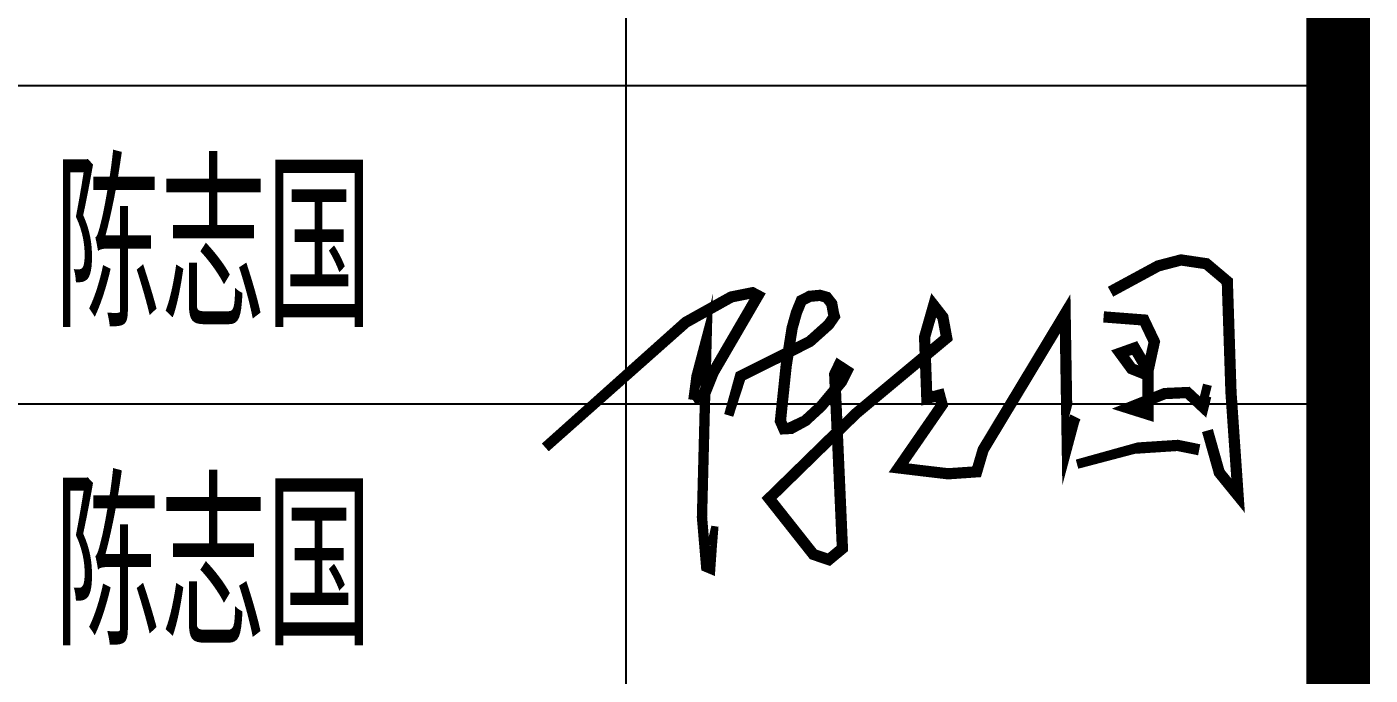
# Model space of a CAD drawing. Extents: x 39624947 to 39626627, y 3418539 to 3418836.
# Drawn here: x 39625341.26 to 39625362.36, y 3418621.47 to 3418631.65 of the extents above; entities that cross this region are included whole.
import ezdxf

# ---------------------------------------------------------------- set-up
doc = ezdxf.new("R2010")
doc.units = 0
doc.layers.get('0').update_dxf_attribs({"linetype": 'CONTINUOUS'})
doc.layers.add('PUB_TITLE', color=4, linetype='CONTINUOUS')
doc.styles.add('TSSD_REIN', font='pdatxt.shx', dxfattribs={"width": 0.7, "bigfont": 'tssdchn.shx'})

# ---------------------------------------------------------------- blocks, each defined once
blk = doc.blocks.new('A$C79942E48')
at = {"const_width": 25}
for points in [[(1265.8, 632.7), (1371.8, 690.1), (1422.7, 703.4), (1479.1, 695), (1525.7, 655.7), (1533.9, 408.7), (1549.7, 178.9), (1507.9, 230.3), (1481.5, 323.8)], [(1250.3, 576.7), (1340.2, 569.8), (1363.3, 521.4), (1347.2, 447.6), (1312.6, 461.4), (1287.2, 496), (1319.5, 507.5), (1349.2, 456.9), (1349.5, 360), (1305.7, 373.8), (1386.4, 406.1), (1437.1, 408.4), (1471.7, 376.1), (1480.9, 413), (1488.1, 411.2)]]:
    blk.add_lwpolyline(points, dxfattribs=at)
for points in [[(7.6, 286.3, 23, 25, 0), (320.4, 564.7, 25, 25, 0), (421.7, 621.1, 25, 25, 0), (468.7, 630.5, 25, 25, 0), (481, 624, 25, 25, 0), (381.2, 452.6, 25, 25, 0), (363.1, 407.1, 25, 25, 0), (336.3, 391.9, 25, 25, 0)], [(415.9, 357.5, 21, 25, 0), (442.1, 444.7, 25, 25, 0), (538, 492.6, 25, 25, 0), (596.2, 521.7, 25, 25, 0), (638.4, 559.5, 25, 25, 0), (648, 573.4, 25, 25, 0), (651.1, 577.8, 25, 25, 0), (649.1, 584.7, 25, 25, 0), (645.2, 606.2, 25, 25, 0), (633.9, 620.4, 25, 25, 0), (619, 624.6, 25, 25, 0), (596.3, 622.5, 25, 25, 0), (577.6, 613, 25, 25, 0), (566.6, 586.1, 25, 25, 0), (557.1, 552.1, 25, 25, 0), (549.6, 504.8, 25, 25, 0), (543.7, 466.9, 25, 25, 0), (535, 383.8, 25, 25, 0), (531, 345, 25, 25, 0), (538.6, 327.7, 25, 25, 0), (554.9, 328.6, 25, 25, 0), (586.6, 345.8, 25, 25, 0), (621.9, 378.3, 25, 25, 0), (667.2, 432.6, 25, 25, 0), (679, 456.1, 25, 25, 0), (660.9, 467.9, 25, 25, 0), (651.8, 448.9, 25, 25, 0), (665.1, 149.5, 25, 25, 0), (669, 61.5, 25, 25, 0), (639, 36.6, 25, 25, 0), (604.3, 48.2, 25, 25, 0), (505.8, 172.7, 25, 25, 0), (699.8, 362.2, 25, 25, 0), (873.6, 506.9, 25, 25, 0), (901.1, 529.8, 25, 25, 0), (892.5, 576.4, 25, 25, 0), (872.2, 602.4, 25, 25, 0), (851.9, 531.5, 25, 25, 0), (856.3, 412.9, 25, 25, 0), (856.9, 395.3, 25, 25, 0), (885.2, 402.7, 25, 25, 0), (891, 381, 25, 25, 0), (794, 240.7, 25, 25, 0), (854.8, 233.4, 25, 25, 0), (904.2, 227.6, 25, 25, 0), (967.8, 232, 25, 25, 0), (982.3, 281.2, 25, 25, 0), (1164.7, 583.6, 25, 25, 0), (1169.5, 291.3, 25, 25, 0), (1184.6, 347.6, 25, 25, 0), (1187.8, 354.1, 25, 25, 0)], [(336.3, 391.9, 21, 23, 0), (344.3, 444.7, 23, 23, 0), (366.7, 529.3, 23, 23, 0), (366.7, 529.3, 23, 23, 0), (356.4, 131.1, 23, 23, 0), (363.5, 47.2, 23, 23, 0), (365.8, 20.6, 23, 23, 0), (374.7, 16.9, 23, 23, 0), (378.2, 66.9, 23, 23, 0), (378.2, 66.9, 23, 23, 0)], [(1191.2, 249, 21, 23, 0), (1323.1, 284.7, 25, 25, 0), (1415.3, 290.7, 25, 25, 0), (1463.2, 281, 25, 25, 0)], [(378.2, 66.9, 23, 16, 0), (385.3, 110.9, 3.2, 3.2, 0)]]:
    blk.add_lwpolyline(points, format="xyseb")
blk = doc.blocks.new('WQEQWEDASDSA')
at = {"layer": 'PUB_TITLE'}
for p, q in [((3600.2, -28700, 3.4), (3600.2, 0, 3.4)), ((3600.2, -28700), (3600.2, 0)), ((2481.2, -19050), (2481.2, -22539.8)), ((3600.2, -19050), (3600.2, -22550)), ((100.2, -20050), (3600.2, -20050)), ((100.2, -20550), (3600.2, -20550))]:
    blk.add_line(p, q, dxfattribs=at)
at = {"xscale": 0.7056720001811245, "yscale": 0.7056720001811245, "zscale": 0.7056720001811245}
blk.add_blockref('A$C79942E48', (2349.2, -20820.4), dxfattribs=at)
at = {"layer": 'PUB_TITLE', "style": 'TSSD_REIN', "width": 0.7}
for p in [(1583.7, -20429.2), (1583.7, -20929.2, -62.5)]:
    blk.add_text('陈志国', height=250, dxfattribs=at).set_placement(p)

msp = doc.modelspace()

# ---------------------------------------------------------------- linework, layer by layer
at = {"layer": 'PUB_TITLE', "const_width": 1}
msp.add_lwpolyline([(39624951.862, 3418544.229), (39625361.862, 3418544.229), (39625361.862, 3418831.229), (39624951.862, 3418831.229)], close=True, dxfattribs=at)

# ---------------------------------------------------------------- block references
at = {"color": 0, "xscale": 0.01, "yscale": 0.01, "zscale": 0.01}
msp.add_blockref('WQEQWEDASDSA', (39625325.86, 3418831.229), dxfattribs=at)

doc.saveas('drawing.dxf')
